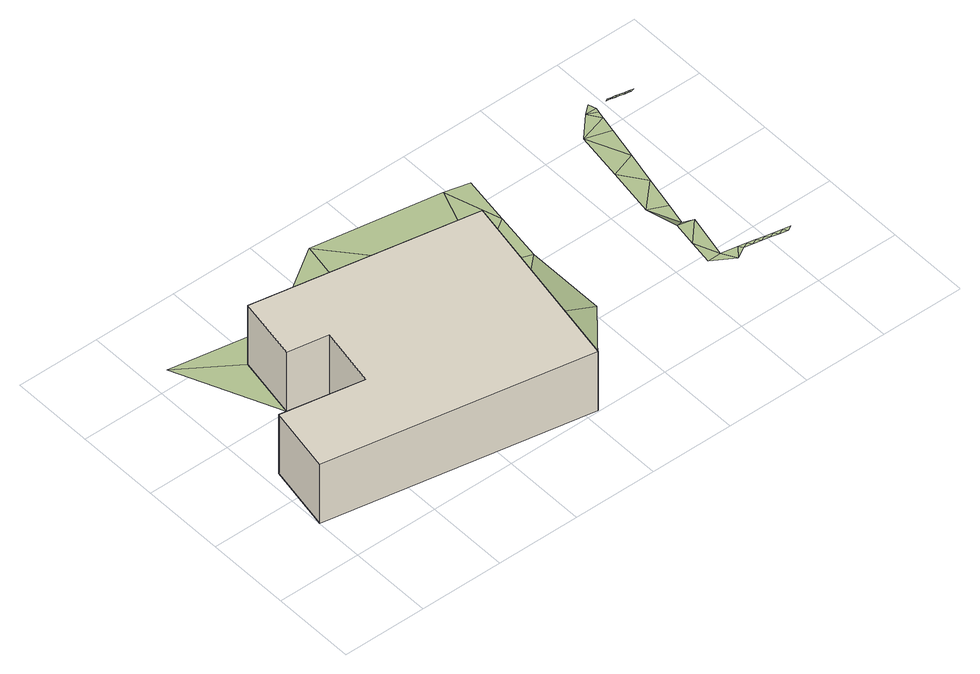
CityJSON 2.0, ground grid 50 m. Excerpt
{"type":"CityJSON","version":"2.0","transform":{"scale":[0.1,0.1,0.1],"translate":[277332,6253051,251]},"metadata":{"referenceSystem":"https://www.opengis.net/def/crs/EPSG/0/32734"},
"CityObjects":{
"building1":{"type":"Building","attributes":{"address":"Walmer Road Woodstock 7915 Cape Town","building":"house","building:levels":1,"building_height":4.1,"roof_height":16.19,"ground_height":12.09,"plus_code":"4FRW3CCW+8GR"},"geometry":[{"type":"Solid","lod":"1","boundaries":[[[[0,1,2,3]],[[1,4,5,2]],[[4,6,7,5]],[[6,8,9,7]],[[8,10,11,9]],[[10,12,13,11]],[[12,14,15,13]],[[14,0,3,15]],[[3,2,5,7,9,11,13,15]],[[14,12,10,8,6,4,1,0]]]]}]},
"terrain1":{"type":"TINRelief","geometry":[{"type":"CompositeSurface","lod":"1","boundaries":[[[6,12,16]],[[4,17,6]],[[16,8,6]],[[17,4,18]],[[18,4,19]],[[20,18,19]],[[21,20,19]],[[22,23,24]],[[25,20,21]],[[26,23,22]],[[23,26,21]],[[21,26,27]],[[27,25,21]],[[25,27,28]],[[29,30,31]],[[29,32,30]],[[33,30,32]],[[34,31,30]],[[31,34,35]],[[33,32,36]],[[36,37,33]],[[37,36,38]],[[35,34,39]],[[40,35,39]],[[38,41,37]],[[41,38,42]],[[42,43,41]],[[43,42,44]],[[39,45,40]],[[44,46,43]],[[46,44,47]],[[40,45,48]],[[40,48,49]],[[47,50,46]],[[50,47,51]],[[51,52,50]],[[49,48,53]],[[53,54,49]],[[55,54,53]],[[56,54,55]],[[54,56,57]],[[58,57,56]],[[57,58,59]],[[57,59,60]],[[61,62,63]],[[63,64,61]],[[64,63,65]],[[64,65,66]],[[64,66,67]],[[66,68,67]],[[68,69,67]],[[69,68,70]],[[70,71,69]],[[72,71,70]],[[71,72,73]],[[73,72,74]],[[74,75,73]]]}]}
},
"vertices":[
[1573,8,8],[1782,1142,8],[1782,1142,418],[1573,8,418],[461,1382,8],[461,1382,418],[392,1004,8],[392,1004,418],[632,960,8],[632,960,418],[567,605,8],[567,605,418],[79,694,8],[79,694,418],[5,293,8],[5,293,418],
[567,605,137],[129,1610,8],[753,1499,8],[1122,1262,8],[1219,1803,15],[1782,1142,15],[1948,460,155],[1710,748,15],[1573,8,155],[1981,1674,15],[2039,1049,15],[2085,1343,15],[2130,1638,15],[2578,345,155],[2658,349,155],[2601,491,155],[2705,267,155],[2756,329,155],[2717,614,155],[2623,637,155],[2775,306,155],[2805,319,155],[2824,296,155],[2747,747,15],[2668,929,15],[2854,309,155],[2873,285,155],[2903,299,155],[2922,275,155],[2776,879,15],[2952,289,155],[2971,264,155],[2819,1074,15],[2714,1221,15],[3001,279,155],[3020,254,155],[3050,269,155],[2863,1270,15],[2759,1513,15],[2906,1465,15],[2928,1563,15],[2876,1638,15],[2939,1611,15],[2944,1636,15],[2931,1681,15],[3029,1653,15],[3018,1645,15],[3035,1642,15],[3054,1648,15],[3052,1638,15],[3069,1634,15],[3078,1643,15],[3087,1631,15],[3103,1638,15],[3121,1623,15],[3127,1632,15],[3138,1620,15],[3152,1627,15],[3155,1616,15],[3176,1622,15]
]}
